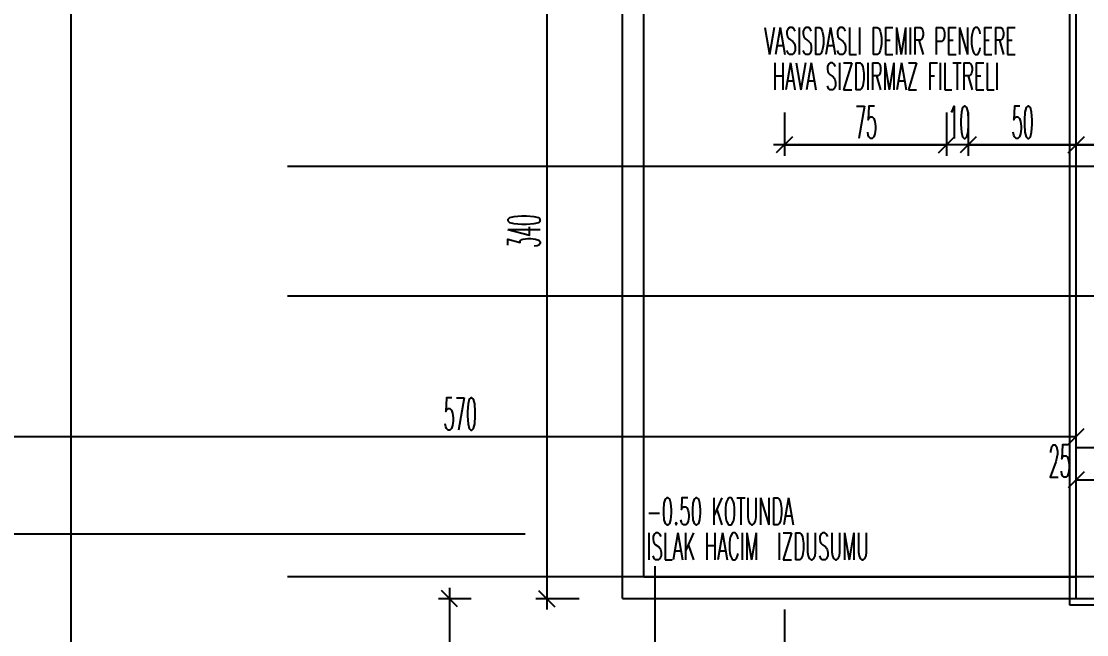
# Model space of a CAD drawing. Extents: x 78 to 306, y -397 to 18.
# Drawn here: x 271.1835 to 271.2821, y -396.5829 to -396.5261 of the extents above; entities that cross this region are included whole.
import ezdxf

# ---------------------------------------------------------------- set-up
doc = ezdxf.new("R2010")
doc.units = 0
doc.header["$LTSCALE"] = 0.5
doc.header["$MEASUREMENT"] = 0
for name, pattern in [('DASHDOT2', [0.5, 0.25, -0.125, 0, -0.125]), ('DASHED', [0.75, 0.5, -0.25]), ('DOT2', [0.125, 0, -0.125])]:
    doc.linetypes.add(name, pattern=pattern)
doc.layers.get('0').update_dxf_attribs({"linetype": 'CONTINUOUS'})
for name, color, linetype in [('AKS', 5, 'DASHDOT2'), ('DUVAR', 6, 'CONTINUOUS'), ('IZDUSUM', 2, 'DOT2'), ('KAPI', 1, 'CONTINUOUS'), ('KOLON', 4, 'CONTINUOUS'), ('OLCU', 31, 'CONTINUOUS'), ('SIVA', 7, 'CONTINUOUS')]:
    doc.layers.add(name, color=color, linetype=linetype)
doc.styles.add('OLCU', font='romans.shx', dxfattribs={"width": 0.6, "height": 0.125})
doc.styles.add('OLCUIC', font='ROMANS.SHX', dxfattribs={"width": 0.4, "height": 0.15})

msp = doc.modelspace()

# ---------------------------------------------------------------- linework, layer by layer
at = {"color": 0, "linetype": 'ByBlock'}
for p, q in [((271.254893941935, -396.5368098737721), (271.253393941935, -396.5383098737721)), ((271.268393941935, -396.5383098737721), (271.269893941935, -396.5368098737721)), ((271.268393941935, -396.5383098737721), (271.269893941935, -396.5368098737721)), ((271.271893941935, -396.5368098737721), (271.270393941935, -396.5383098737721)), ((271.271893941935, -396.5368098737721), (271.270393941935, -396.5383098737721)), ((271.281893941935, -396.5368098737721), (271.280393941935, -396.5383098737721)), ((271.280393941935, -396.5383098737721), (271.281893941935, -396.5368098737721)), ((271.280393941935, -396.5653098737721), (271.281893941935, -396.5638098737721)), ((271.281893941935, -396.5678098737721), (271.280393941935, -396.5693098737721)), ((271.223893941935, -396.5803098737721), (271.222393941935, -396.5788098737721)), ((271.231393941935, -396.5788098737721), (271.232893941935, -396.5803098737721))]:
    msp.add_line(p, q, dxfattribs=at)
at = {"layer": 'AKS'}
for p, q in [((271.2421439419349, -396.3515598737721), (271.2421439419349, -396.8395598737721)), ((271.2541439419349, -396.3555598737721), (271.2541439419349, -396.8355598737721)), ((271.3331439419348, -396.5395598737721), (271.0371439419357, -396.5395598737721)), ((271.3331439419348, -396.5515598737721), (271.0411439419349, -396.5515598737721)), ((271.3331439419348, -396.5775598737721), (271.0371439419357, -396.5775598737721))]:
    msp.add_line(p, q, dxfattribs=at)
at = {"layer": 'DUVAR'}
msp.add_line((271.2811439419351, -396.5655598737721), (271.2811439419337, -396.5235598737687), dxfattribs=at)
at = {"layer": 'IZDUSUM', "ltscale": 0.6}
for p, q in [((271.2391439419355, -396.5795598737758), (271.2391439419355, -396.5095598737759)), ((271.2411439419356, -396.5775598737757), (271.2411439419356, -396.5115598737764)), ((271.2411439419356, -396.5775598737757), (271.2811439419352, -396.5775598737757)), ((271.2391439419355, -396.5795598737758), (271.2811439419353, -396.5795598737753))]:
    msp.add_line(p, q, dxfattribs=at)
at = {"layer": 'KAPI', "linetype": 'DASHED', "ltscale": 0.4}
msp.add_line((271.130143941935, -396.5735598737721), (271.549143941935, -396.5735598737723), dxfattribs=at)
at = {"layer": 'KOLON'}
for p, q in [((271.2811439419349, -396.5795598737813), (271.2811439419349, -396.5655598737813)), ((271.2811439419349, -396.5655598737813), (271.2861439419349, -396.5655598737813)), ((271.2811439419349, -396.5795598737813), (271.2921439419349, -396.5795598737813))]:
    msp.add_line(p, q, dxfattribs=at)
at = {"layer": 'OLCU', "ltscale": 1.4}
for p, q in [((271.188143941935, -396.7295598737721), (271.188143941935, -396.4615598737721)), ((271.232143941935, -396.5105598737721), (271.232143941935, -396.5805598737721)), ((271.232143941935, -396.5115598737721), (271.232143941935, -396.5795598737721)), ((271.254143941935, -396.5345598737721), (271.254143941935, -396.5385598737721)), ((271.269143941935, -396.5345598737721), (271.269143941935, -396.5385598737721)), ((271.271143941935, -396.5345598737721), (271.271143941935, -396.5385598737721)), ((271.2851439419349, -396.5375598737721), (271.253143941935, -396.5375598737721)), ((271.254143941935, -396.5375598737721), (271.269143941935, -396.5375598737721)), ((271.269143941935, -396.5375598737721), (271.267643941935, -396.5375598737721)), ((271.271143941935, -396.5375598737721), (271.281143941935, -396.5375598737721)), ((271.271143941935, -396.5375598737721), (271.272643941935, -396.5375598737721)), ((271.281143941935, -396.5375598737721), (271.285143941935, -396.5375598737721)), ((271.167143941935, -396.5645598737721), (271.281143941935, -396.5645598737721)), ((271.281143941935, -396.5685598737721), (271.286143941935, -396.5685598737721)), ((271.223143941935, -396.5785598737721), (271.223143941935, -396.7345598737721)), ((271.222143941935, -396.5795598737721), (271.225143941935, -396.5795598737721)), ((271.223143941935, -396.5795598737721), (271.223143941935, -396.6095598737721)), ((271.231143941935, -396.5795598737721), (271.235143941935, -396.5795598737721))]:
    msp.add_line(p, q, dxfattribs=at)
at = {"layer": 'SIVA', "ltscale": 1.4}
for p, q in [((271.2805439419349, -396.5655598737813), (271.2805439419337, -396.5241598737687)), ((271.2805439419349, -396.5801598737817), (271.2805439419349, -396.5655598737813)), ((271.2921439419349, -396.5801598737751), (271.2805439419349, -396.5801598737817))]:
    msp.add_line(p, q, dxfattribs=at)

# ---------------------------------------------------------------- texts
at = {"layer": 'KAPI', "style": 'OLCU', "width": 0.5}
for s, p in [('VASISDASLI DEMIR PENCERE', (271.2522913260652, -396.5291783885347)), ('HAVA SIZDIRMAZ FILTRELI ', (271.253029832258, -396.5324611807451)), ('-0.50 KOTUNDA', (271.241391200126, -396.5727340720477)), ('ISLAK HACIM  IZDUSUMU', (271.241391200126, -396.5759674727407))]:
    msp.add_text(s, height=0.0025, dxfattribs=at).set_placement(p)
at = {"layer": 'OLCU', "style": 'OLCUIC', "width": 0.4}
for s, p in [('75', (271.2606725133636, -396.5369598737721)), ('10', (271.2692867990779, -396.5369598737721)), ('50', (271.2751725133636, -396.5369598737721)), ('570', (271.2226010847922, -396.5639598737721)), ('25', (271.278589114729, -396.5683332515728))]:
    msp.add_text(s, height=0.003, dxfattribs=at).set_placement(p)
msp.add_text('340', height=0.003, rotation=90, dxfattribs=at).set_placement((271.231543941935, -396.547102730915))

doc.saveas('drawing.dxf')
